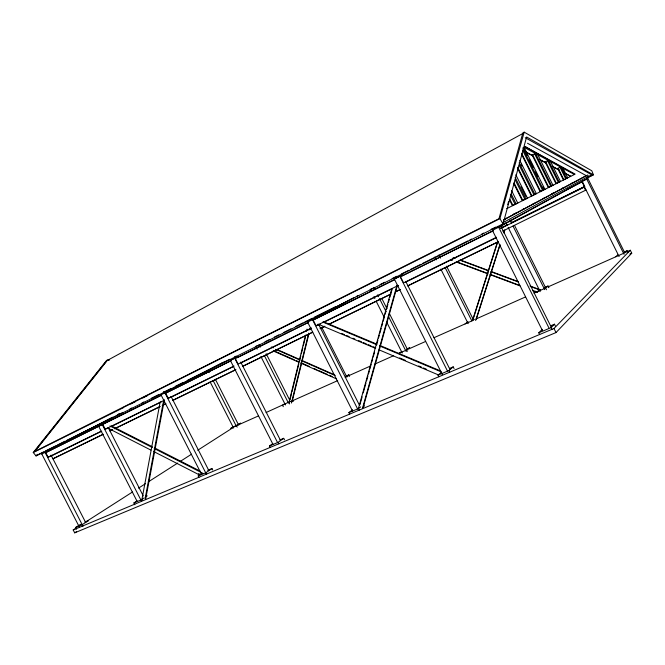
<?xml version="1.0" encoding="UTF-8"?>
<svg xmlns="http://www.w3.org/2000/svg" width="665" height="665" viewBox="0 0 665 665"><rect width="100%" height="100%" fill="white"/><g stroke="black" fill="none" stroke-linecap="round" stroke-linejoin="round"><path stroke-width="1" d="M160.157 401.993L141.795 500.147L142.51 499.673M145.128 498.592L163.64 400.38M145.652 499.132L164.371 399.989M305.551 335.11L288.851 402.99L289.292 402.699M306.532 331.112L307.022 329.117M290.023 399.707L291.503 393.722M291.993 391.727L298.868 363.797M299.358 361.802L300.829 355.817M301.32 353.822L302.799 347.828M303.29 345.833L305.501 336.856M291.411 403.065L308.693 333.14M292.101 401.768L308.884 333.897M309.873 329.906L310.372 327.912M507.744 204.679L508.526 201.703M109.417 360.089L106.6 360.397L33.25 452.516L36.068 455.941L503.064 223.872L526.597 136.973L593.463 174.87L586.962 178.12M358.485 408.277L391.81 288.643M359.89 404.852L362.117 396.88M363.223 392.899L365.999 382.94M366.556 380.954L367.945 375.974M368.501 373.979L369.333 370.995M369.89 369L371.269 364.021M371.826 362.026L372.658 359.042M373.215 357.047L374.603 352.068M376.548 345.102L377.936 340.123M378.493 338.128L379.324 335.143M379.881 333.148L381.269 328.169M381.818 326.183L382.649 323.19M383.206 321.203L384.594 316.216M385.151 314.229L385.983 311.237M386.54 309.25L387.928 304.271M388.485 302.276L389.316 299.292M389.873 297.297L392.092 289.333M593.463 174.87L591.784 170.772L524.203 132.16L499.897 218.652L503.064 223.872M362.608 407.886L397.013 285.16M363.173 407.446L397.288 285.85M472.507 320.397L497.462 241.935M472.848 320.131L497.711 241.952M475.65 320.53L499.781 244.961M503.862 232.201L504.486 230.24M476.29 319.3L500.097 244.77M503.862 233.008L504.801 230.065M532.623 154.696L532.249 155.228L548.317 187.522L552.939 185.186L537.786 154.671L535.549 153.474L532.623 154.696L548.816 187.272M560.437 181.404L555.957 183.665L545.209 162.077L545.591 161.57L548.45 160.381L550.57 161.52L560.437 181.404L559.938 181.661M36.068 455.941L37.331 454.328M558.126 168.203L557.744 168.694L563.346 179.941L567.686 177.755L562.914 168.137L560.919 167.065L558.126 168.203L563.829 179.7M35.411 450.762L107.24 360.48L522.673 133.582M107.348 359.981L34.331 451.701L498.958 218.743L522.856 132.9L524.203 132.16M562.532 168.619L562.914 168.137M76.691 527.727L73.2 529.955L74.688 532.84L556.015 332.567L631.75 253.199L630.287 250.248L626.496 251.944M73.2 529.955L553.978 328.493L630.287 250.248M539.689 334.595L538.791 332.791L551.086 327.621L554.477 324.196L555.366 325.991M627.976 252.492L627.103 250.73L625.275 252.575L548.06 286.889M538.791 332.791L542.299 329.333M615.823 256.79L617.727 254.911M438.9 376.822L438.052 375.135L448.883 370.58L453.231 366.872L454.07 368.551M533.978 293.165L545.608 288.07L548.035 286L548.874 287.679M438.052 375.135L441.003 372.641M537.004 291.902L538.874 290.331M349.69 414.195L348.892 412.608L358.51 408.559L360.688 406.889M474.386 319.325L472.931 320.447L433.971 337.72M348.892 412.608L352.558 409.806M465.068 323.955L468.027 321.694M270.264 447.47L269.5 445.966L278.103 442.35L283.714 438.318L284.479 439.814M398.302 353.614L406.423 350.073L409.74 347.695L407.047 348.892M269.5 445.966L272.741 443.655M399.2 353.298L401.718 351.494M198.935 477.354L198.212 475.932L205.951 472.682L211.969 468.559L212.692 469.98M345.202 377.354L348.842 374.861L349.582 376.34M198.212 475.932L201.237 473.871M144.064 497.927L140.905 500.014L133.914 502.956L134.837 504.76M145.652 496.888L147.231 495.849M266.083 412.524L290.281 401.485M133.914 502.956L137.09 500.87M284.928 403.705L282.567 405.259L283.29 406.681M74.688 532.84L76.425 531.717M85.394 522.15L132.435 492.034M138.528 488.135L145.494 483.671M148.985 481.443L177.688 463.064M180.29 461.402L191.578 454.17M197.663 450.28L233.265 427.487M76.541 529.157L75.66 527.436L82.019 524.768L88.561 520.57L84.937 522.1M236.482 425.783L240.614 423.14L230.78 428.327L236.482 425.783L237.181 427.163M75.66 527.436L80.581 524.294M544.377 189.508L544.884 189.251L524.153 147.572L523.671 147.879L527.353 155.278M510.163 220.015L511.526 222.758L584.635 186.499M500.745 225.9L582.474 181.113M542.399 330.513L492.416 230.389L500.82 226.108L551.119 326.914M619.09 256.54L581.808 181.42L587.835 178.361L624.568 252.417M394.254 279.774L313.157 320.048L316.058 325.792L318.02 324.719M502.657 222.858L588.392 176.4L587.685 174.978L503.53 219.949M394.353 279.042L402.483 274.903L394.353 279.042L442.416 374.686M230.697 360.854L165.668 393.156L168.287 398.293L170.564 397.08M504.303 219.226L506.123 218.261M513.388 214.388L516.115 212.933M551.534 194.03L554.261 192.576M561.526 188.702L563.346 187.73M571.518 183.365L573.338 182.401M513.496 214.379L515.325 213.407M522.632 209.508L524.461 208.536M532.682 204.147L534.502 203.174M542.723 198.785L544.552 197.813M551.859 193.906L554.602 192.451M503.496 219.907L586.289 175.676L527.503 143.241M161.47 395.168L102.759 424.337L105.261 429.216L107.622 427.969L150.889 450.097M315.06 318.203L348.992 300.239M350.821 299.267L352.658 298.294M312.076 319.932L354.304 297.554M356.141 296.582L357.978 295.609M45.752 452.591L101.778 424.76L45.752 452.591L48.138 457.246L50.573 455.966M230.348 360.422L237.945 356.556L230.348 360.422L273.091 444.577M160.98 394.894L222.418 362.807M225.177 361.452L164.479 393.165L163.723 391.677M137.223 501.56L98.445 425.866L105.552 422.258L101.986 424.029M41.72 454.07L112.726 417.263L44.588 452.641M509.315 199.458L512.399 205.635L517.719 202.95L511.518 190.473M517.195 203.207L517.719 202.95M515.841 174.812L527.403 198.062L522.283 200.647L513.804 183.648M526.888 198.328L527.403 198.062M519.806 160.34L536.323 193.565L531.377 196.067L517.528 168.278M535.807 193.823L536.323 193.565M544.884 189.251L540.105 191.661L521.626 154.521M552.44 185.444L552.939 185.186M567.195 178.004L567.686 177.755M506.705 208.652L575.134 174.114L524.76 146.408L574.277 174.413L524.377 147.497M122.717 407.761L499.897 218.652M33.25 452.516L123.349 407.695M130.731 403.996L135.344 401.685M142.734 397.986L147.347 395.683M588.392 176.4L586.987 177.098L587.677 178.478L498.127 227.621L497.503 226.366M586.921 177.289L592.473 174.513M586.779 177.929L592.324 175.161L525.242 137.705M566.671 189.567L582.415 181.72L584.784 186.491L511.526 222.758M37.149 455.109L43.649 451.876M45.503 450.953L55.719 445.866M57.581 444.943L65.012 441.244M66.866 440.321L122.601 412.583M130.008 408.892L131.853 407.978M142.011 402.932L143.856 402.009M151.246 398.335L158.627 394.661M163.241 392.367L170.631 388.701M175.244 386.398L182.634 382.732M187.247 380.43L229.716 359.316M234.354 357.014L236.216 356.091M257.571 345.468L255.709 346.39L257.139 349.133M264.994 341.777L269.641 339.466M274.279 337.155L278.926 334.852M283.573 332.542L290.996 328.843M295.642 326.54L303.065 322.841M304.927 321.918L312.351 318.227M314.213 317.305L335.567 306.681M370.796 289.175L372.641 288.253M380.048 284.578L384.669 282.276M392.076 278.602L396.697 276.308M401.328 274.005L408.734 270.331M410.579 269.408L420.762 264.354M422.608 263.431L467.952 240.905M469.798 239.982L471.651 239.068M481.826 234.005L483.679 233.091M491.078 229.408L495.708 227.114M165.967 392.275L168.336 391.103M98.445 425.866L102.019 424.095L141.379 500.936M237.505 357.479L308.685 322.193M402.234 275.817L492.906 230.863M102.759 424.337L161.03 395.451M165.668 393.156L231.304 360.613M308.543 322.334L235.352 358.61L238.103 364.038L311.436 328.061M313.157 320.048L394.362 279.79M493.314 230.747L400.488 276.756L403.555 282.858L496.547 237.23M500.92 227.945L502.773 227.031M500.853 228.037L507.353 224.82M500.77 228.444L584.568 186.981L584.07 187.272L585.574 190.29L586.064 189.999L502.732 231.096M48.138 457.246L100.972 431.327M105.261 429.216L164.563 400.122M168.287 398.293L234.055 366.024M316.058 325.792L398.343 285.418M51.421 455.899L101.787 431.194M111.113 426.622L160.997 402.092M170.805 397.346L233.648 366.465M240.763 363.04L311.644 328.277M318.178 325.077L320.04 324.154M323.772 322.326L391.984 288.801M396.523 286.648L398.385 285.734M405.85 282.076L496.323 237.704M102.95 434.378L52.926 458.825L103.349 434.253M110.407 430.737L112.269 429.831M116.001 428.011L158.893 407.113M163.557 404.835L165.427 403.929M172.883 400.297L235.36 369.848M242.816 366.207L312.758 332.126M321.145 328.036L324.877 326.216M328.61 324.404L390.156 294.404M395.75 291.677L400.413 289.408M407.869 285.775L498.318 241.694M109.883 431.07L112.693 429.698M114.555 428.792L160.315 406.498M162.177 405.584L165.918 403.763M172.451 400.579L235.95 369.64M242.484 366.448L312.525 332.325M319.99 328.685L324.661 326.407M328.394 324.587L390.962 294.105M395.633 291.827L400.297 289.549M407.77 285.908L498.351 241.769M346 376.124L348.842 374.861M544.618 287.521L548.035 286M624.285 251.985L627.103 250.73M239.716 424.27L258.552 415.883M290.547 401.627L337.679 380.621M347.088 376.432L370.297 366.091M374.944 364.021L393.605 355.709M408.634 349.009L425.542 341.478M476.007 318.992L525.525 296.931M629.855 254.047L631.75 253.199M207.688 470.363L211.969 468.559M279.915 439.922L283.714 438.318M449.648 368.385L453.231 366.872M550.728 325.775L554.477 324.196M522.69 148.062L524.153 147.572M460.263 259.973L488.334 270.439M491.236 271.528L518.343 281.636M529.955 285.967L540.603 289.94M453.139 257.646L455.076 258.369M459.922 260.173L488.019 270.655M490.92 271.736L518.043 281.86M530.637 286.557L540.329 290.173M456.498 261.752L487.42 273.323M490.321 274.404L519.307 285.252M534.768 291.037L537.669 292.126M450.346 259.774L452.283 260.505M456.148 261.952L488.068 273.897M489.997 274.62L519.98 285.842M532.557 290.555L537.387 292.359M323.414 321.71L376.839 344.162M379.698 345.368L440.754 371.028M322.799 322.051L376.274 344.537M380.097 346.149L441.211 371.851M341.536 333.398L344.387 334.603M346.29 335.409L349.15 336.615M352.957 338.219L354.861 339.025M358.668 340.63L361.527 341.835M363.431 342.641L366.282 343.847M368.194 344.645L371.045 345.85M372.949 346.656L375.808 347.862M399.607 357.903L405.318 360.314M418.642 365.941L421.502 367.147M423.406 367.945L426.265 369.15M318.061 324.096L375.243 348.236M379.05 349.848L438.135 374.794M271.37 346.989L273.257 347.82M277.039 349.482L299.716 359.474M301.611 360.305L334.686 374.877M275.634 349.316L299.275 359.74M301.17 360.571L335.21 375.575M273.631 350.663L294.396 359.832M296.282 360.663L299.117 361.918M302.891 363.58L309.499 366.506M314.213 368.585L317.047 369.84M318.934 370.671L327.429 374.42M329.316 375.26L332.143 376.506M273.174 350.912L298.676 362.184M300.563 363.015L336.448 378.875M111.645 426.024L152.169 446.672M154.937 448.085L200.065 471.078M109.974 425.957L152.376 447.57M154.214 448.509L203.074 473.413M198.503 473.63L200.348 474.569M153.648 451.51L199.666 475.034M545.209 162.077L546.63 162.825M526.339 152.393L532.682 155.81M539.93 159.725L546.273 163.141M552.615 166.566L558.957 169.982M565.3 173.407L570.736 176.341L565.308 173.39M525.533 151.761L532.765 155.693M539.997 159.625L546.322 163.066M552.657 166.508L558.982 169.949M51.039 455.101L85.635 522.424M45.037 452.366L82.66 525.566M82.019 524.768L82.901 526.497M41.787 453.979L79.318 526.971M108.378 427.786L143.291 495.974M215.335 379.225L238.76 425.284M208.353 370.521L209.292 372.375M207.896 370.289L208.835 372.134M213.074 380.455L236.117 425.758M204.953 371.743L205.892 373.589M210.115 381.893L233.581 428.019M171.163 396.656L208.901 470.654M205.951 472.682L206.674 474.112M164.945 392.874L206.2 473.754M160.997 394.835L201.661 474.544M292.625 399.939L293.348 401.352M266.191 353.722L289.807 400.322M288.718 402.516L289.441 403.946M259.242 344.761L260.406 347.072M258.918 344.811L259.849 346.648M264.495 355.817L288.211 402.599M260.846 356.457L285.443 404.952M240.755 362.101L280.58 440.546M278.103 442.35L278.876 443.863M234.745 358.236L277.621 442.682M363.58 404.661L364.378 406.24M321.735 327.305L346.914 377.146M318.726 324.578L359.433 405.176M358.51 408.559L359.324 410.164M357.695 409.1L312.508 319.657L307.596 322.093L352.633 411.228M405.741 281.395L449.947 369.408M448.883 370.58L449.74 372.275M399.898 276.299L447.653 371.378M381.81 298.444L386.905 308.585M389.225 313.19L407.77 350.056M406.423 350.073L407.204 351.627M374.162 287.629L375.002 289.3M373.896 287.463L374.827 289.317M377.62 294.869L378.551 296.715M379.482 298.568L386.008 311.528M388.335 316.149L406.024 351.32M370.172 289.317L371.103 291.162M373.888 296.698L374.819 298.552M376.207 301.32L384.104 317.006M386.897 322.55L402.225 353.007M511.219 194.047L516.082 203.773M446.556 266.166L472.915 318.801M439.191 255.302L440.496 257.92M438.85 255.061L440.247 257.845M445.359 268.045L471.842 320.904M434.794 257.081L436.182 259.857M440.82 269.101L468.168 323.672M519.149 162.734L534.876 194.296M517.686 167.272L531.884 195.809M521.036 186.574L525.99 196.516M515.134 177.314L525.865 198.835M515.225 179.924L524.893 199.334M514.062 182.858L522.798 200.389M510.329 194.779L515.067 204.28M509.905 199.325L512.923 205.369M514.511 225.377L545.533 287.596M545.608 288.07L546.455 289.765M510.279 220.564L511.651 223.324M513.031 226.083L544.718 289.624M505.832 222.767L507.212 225.518M508.127 227.355L540.188 291.636M553.978 328.493L556.015 332.567M551.086 327.621L551.992 329.441M498.692 227.272L548.866 327.812M491.942 229.134L492.574 230.381M586.68 178.993L624.061 254.329M562.956 169.467L564.652 172.883M560.919 167.065L566.53 178.336M559.98 167.256L565.691 178.76M548.45 160.381L559.215 182.019M547.486 160.581L558.359 182.459M545.591 161.57L556.447 183.415M535.549 153.474L551.651 185.834M534.552 153.673L550.77 186.283M529.656 159.899L533.338 167.306M535.633 171.927L537.935 176.558M542.997 186.732L543.92 188.577M523.147 148.968L543.521 189.941M522.673 150.332L542.607 190.398M521.643 153.291L540.612 191.404M521.028 164.114L521.95 165.976M519.257 165.286L533.929 194.77M119.185 413.913L117.339 414.869L119.168 413.979"/></g></svg>
